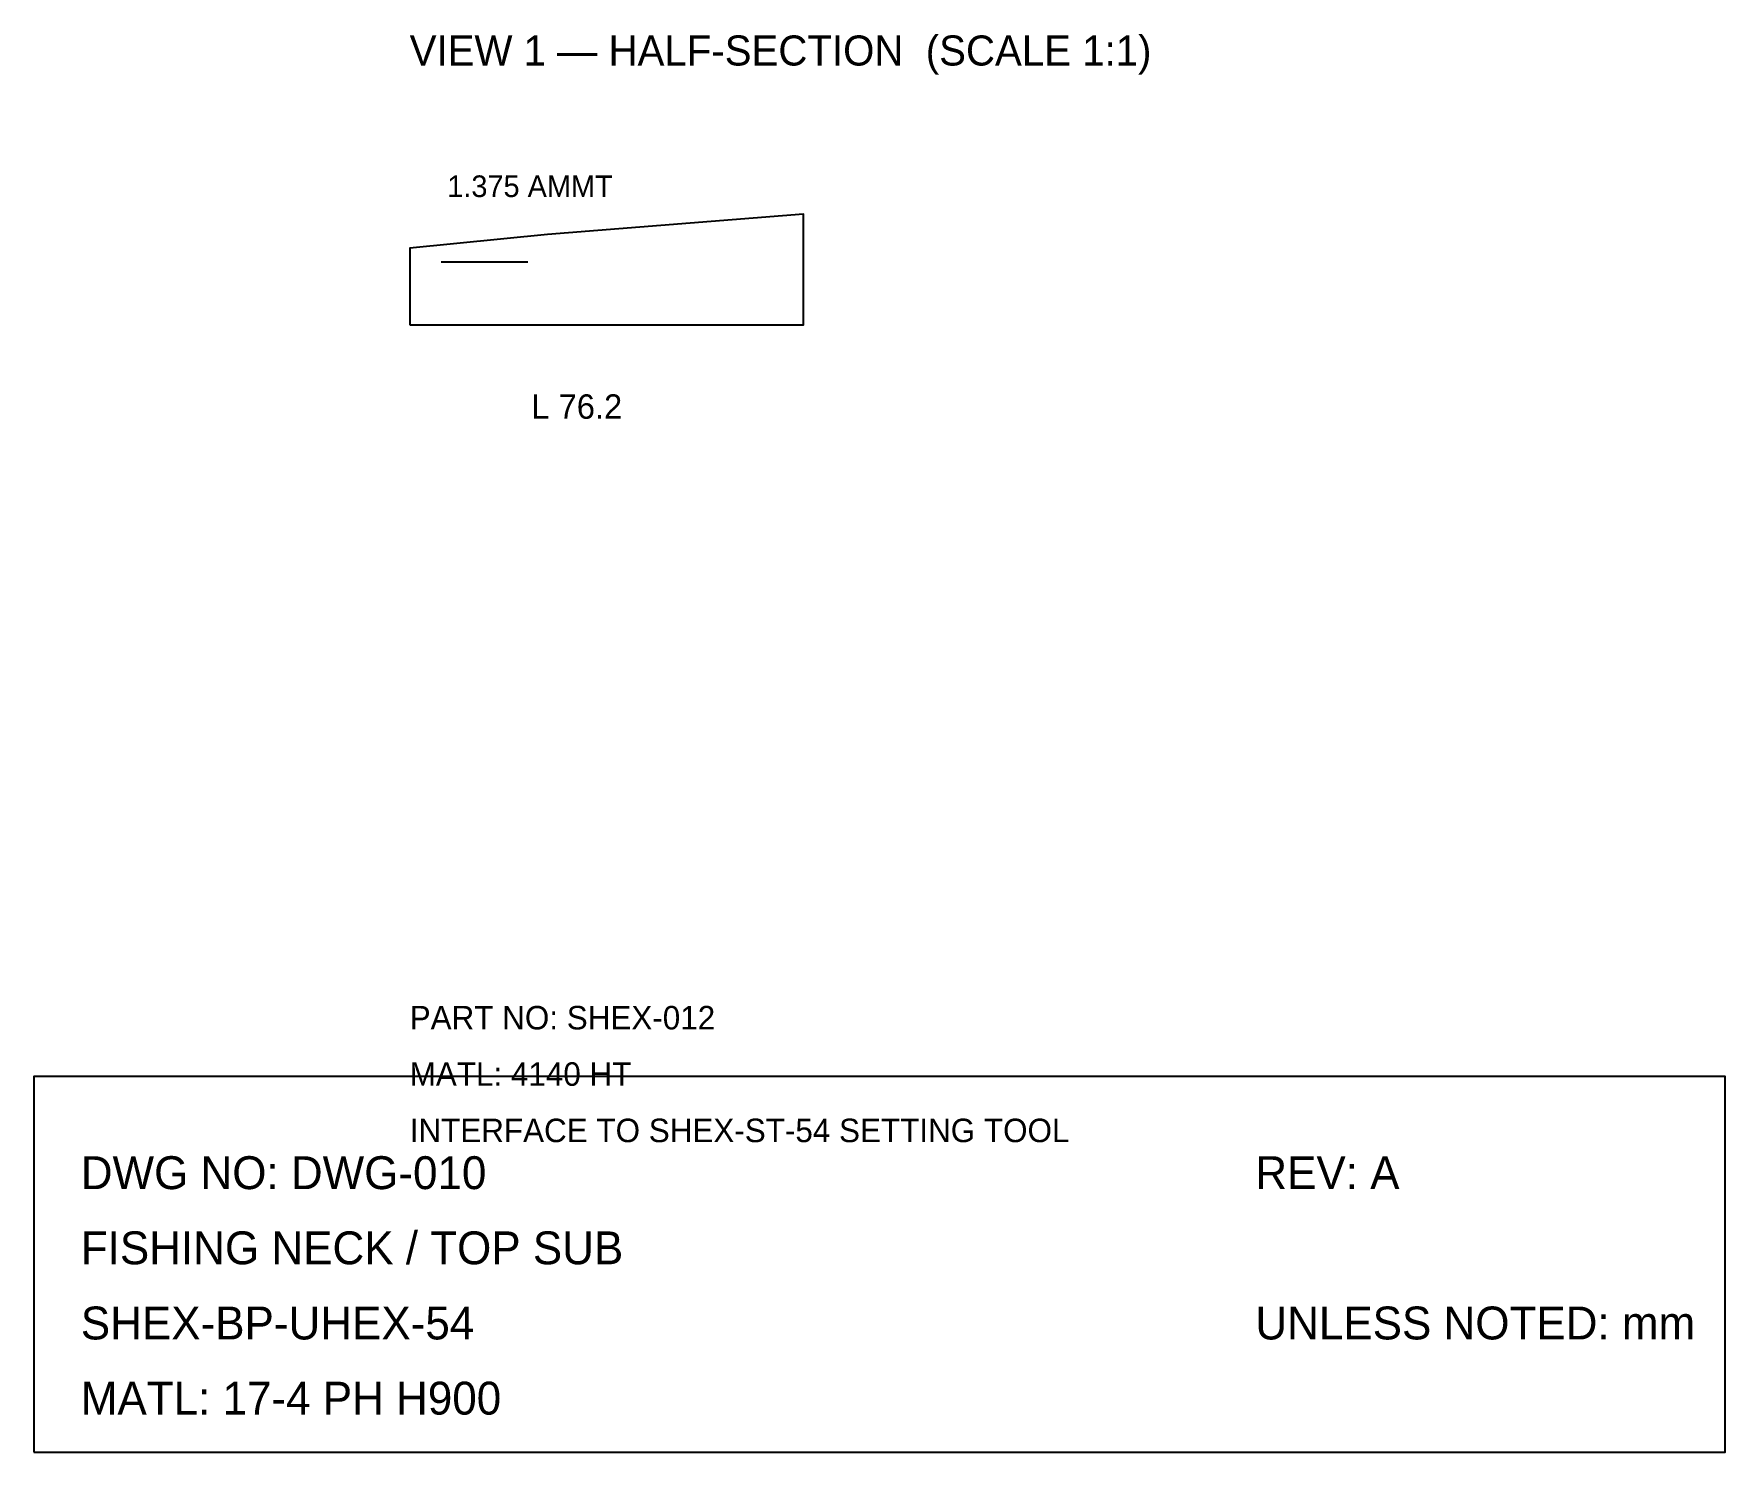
# Model space of a CAD drawing. Header units: millimetres. Extents: x 10 to 190, y 10 to 161.
import ezdxf

# ---------------------------------------------------------------- set-up
doc = ezdxf.new("R2010")
doc.units = ezdxf.units.MM
for name, color, linetype in [('DIM', 3, 'Continuous'), ('HIDDEN', 8, 'Continuous'), ('OUTLINE', 7, 'Continuous'), ('TEXT', 2, 'Continuous')]:
    doc.layers.add(name, color=color, linetype=linetype)

msp = doc.modelspace()

# ---------------------------------------------------------------- linework, layer by layer
at = {"layer": 'HIDDEN'}
msp.add_line((53.35, 136.72), (62.57, 136.72), dxfattribs=at)
at = {"layer": 'OUTLINE'}
for points in [[(50, 130), (91.91, 130), (91.91, 141.79), (64.67, 139.6), (50, 138.16), (50, 130)], [(10, 10), (190, 10), (190, 50), (10, 50), (10, 10)]]:
    msp.add_lwpolyline(points, dxfattribs=at)

# ---------------------------------------------------------------- texts
at = {"layer": 'DIM'}
for s, height, p in [('1.375 AMMT', 2.3, (54, 143.6)), ('L 76.2', 2.6, (62.95, 120))]:
    msp.add_text(s, height=height, dxfattribs=at).set_placement(p)
at = {"layer": 'TEXT'}
for s, height, p in [('VIEW 1 — HALF-SECTION  (SCALE 1:1)', 3.2, (50, 157.6)), ('PART NO: SHEX-012', 2.5, (50, 55)), ('MATL: 4140 HT', 2.5, (50, 49)), ('INTERFACE TO SHEX-ST-54 SETTING TOOL', 2.5, (50, 43)), ('DWG NO: DWG-010', 3.5, (15, 38)), ('REV: A', 3.5, (140, 38)), ('FISHING NECK / TOP SUB', 3.5, (15, 30)), ('SHEX-BP-UHEX-54', 3.5, (15, 22)), ('UNLESS NOTED: mm', 3.5, (140, 22)), ('MATL: 17-4 PH H900', 3.5, (15, 14))]:
    msp.add_text(s, height=height, dxfattribs=at).set_placement(p)

doc.saveas('drawing.dxf')
